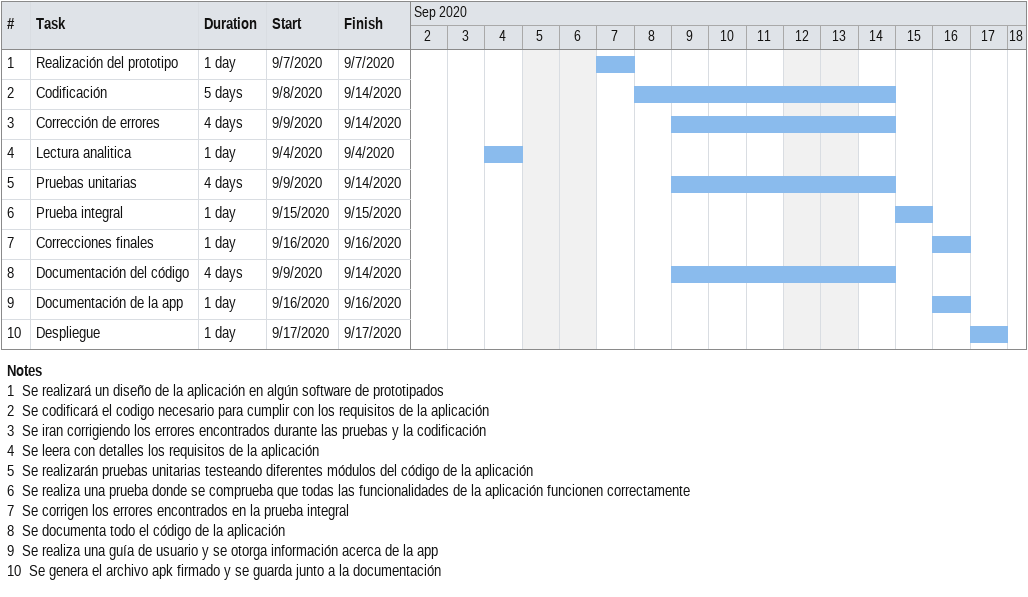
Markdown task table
| ID | Task | Duration | Start | Finish |
|---|---|---|---|---|
| 1 | Realización del prototipo | 1d | 2020-09-07 | 2020-09-07 |
| 2 | Codificación | 5d | 2020-09-08 | 2020-09-14 |
| 3 | Corrección de errores | 4d | 2020-09-09 | 2020-09-14 |
| 4 | Lectura analitica | 1d | 2020-09-04 | 2020-09-04 |
| 5 | Pruebas unitarias | 4d | 2020-09-09 | 2020-09-14 |
| 6 | Prueba integral | 1d | 2020-09-15 | 2020-09-15 |
| 7 | Correcciones finales | 1d | 2020-09-16 | 2020-09-16 |
| 8 | Documentación del código | 4d | 2020-09-09 | 2020-09-14 |
| 9 | Documentación de la app | 1d | 2020-09-16 | 2020-09-16 |
| 10 | Despliegue | 1d | 2020-09-17 | 2020-09-17 |

Notes
- 1: Se realizará un diseño de la aplicación en algún software de prototipados
- 2: Se codificará el codigo necesario para cumplir con los requisitos de la aplicación
- 3: Se iran corrigiendo los errores encontrados durante las pruebas y la codificación
- 4: Se leera con detalles los requisitos de la aplicación
- 5: Se realizarán pruebas unitarias testeando diferentes módulos del código de la aplicación
- 6: Se realiza una prueba donde se comprueba que todas las funcionalidades de la aplicación funcionen correctamente
- 7: Se corrigen los errores encontrados en la prueba integral
- 8: Se documenta todo el código de la aplicación
- 9: Se realiza una guía de usuario y se otorga información acerca de la app
- 10: Se genera el archivo apk firmado y se guarda junto a la documentación
